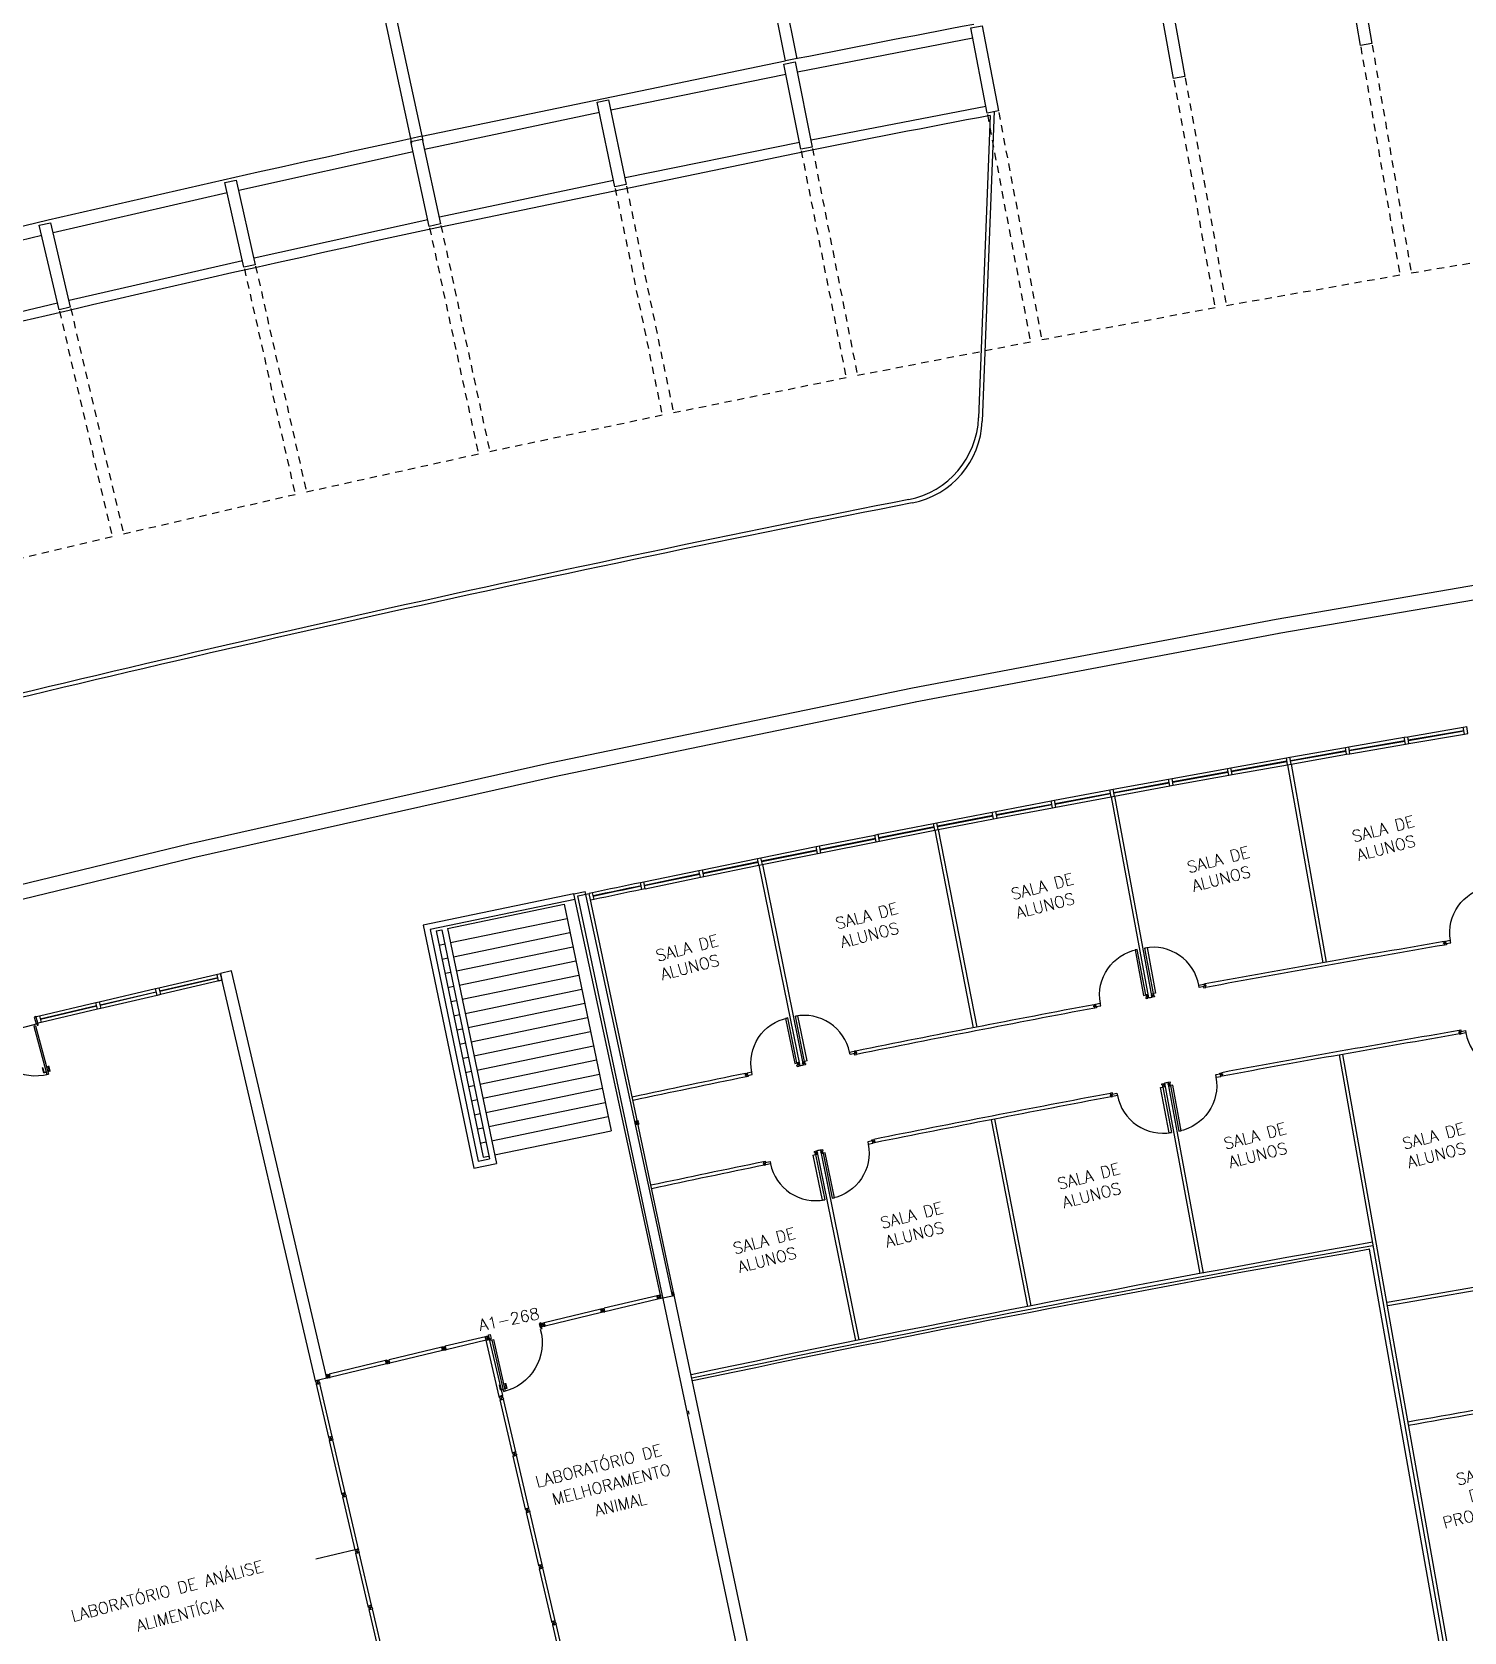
# Model space of a CAD drawing. Header units: millimetres. Extents: x 2757 to 3055, y 1102 to 1216.
# Drawn here: x 2822.64 to 2847.41, y 1129.35 to 1157.02 of the extents above; entities that cross this region are included whole.
import ezdxf

# ---------------------------------------------------------------- set-up
doc = ezdxf.new("R2010")
doc.units = ezdxf.units.MM
doc.linetypes.add('HIDDEN2', pattern=[0.1875, 0.125, -0.0625])
for name, color, linetype in [('ALV', 2, 'Continuous'), ('AR-ALV-C', 2, 'Continuous'), ('AR-DIVISORIA', 2, 'Continuous'), ('AR-ESQ', 2, 'Continuous'), ('AR-PIS-V', 1, 'Continuous'), ('AR-PORTAS', 1, 'Continuous'), ('BANC', 2, 'Continuous'), ('DIV', 2, 'Continuous'), ('ESC', 1, 'Continuous'), ('ESQ', 1, 'Continuous'), ('ESTR', 3, 'Continuous'), ('montante-c', 2, 'Continuous'), ('montante-v', 1, 'Continuous'), ('mov', 1, 'Continuous'), ('PISO', 1, 'Continuous'), ('PORTA-C', 2, 'Continuous'), ('PROJ', 1, 'HIDDEN2'), ('TEXTO', 2, 'Continuous'), ('TEXTO-ENDEREÇO', 2, 'Continuous'), ('USO1', 2, 'Continuous'), ('vidro', 2, 'Continuous')]:
    doc.layers.add(name, color=color, linetype=linetype)
doc.styles.add('1', font='romans.shx')
doc.styles.add('UNB-100', font='simplex.shx', dxfattribs={"height": 0.2})
doc.styles.add('UNB-100-1', font='simplex.shx', dxfattribs={"height": 0.2})
doc.dimstyles.new('1-600', dxfattribs={"dimtxt": 1.1, "dimasz": 2.5, "dimexe": 2, "dimexo": 4, "dimgap": 0.2, "dimtad": 1, "dimdec": 0, "dimzin": 4, "dimdsep": 46, "dimlunit": 6, "dimtxsty": '1', "dimblk1": 'NONE', "dimblk2": 'NONE', "dimsah": 1, "dimcen": 0, "dimclrd": 2, "dimclre": 2, "dimclrt": 2, "dimadec": 0, "dimazin": 0, "dimtfac": 1, "dimtdec": 0, "dimtmove": 2, "dimatfit": 3, "dimldrblk": 'NONE', "dimfxl": 1, "dimtolj": 1, "dimtzin": 0, "dimarcsym": 0})

# ---------------------------------------------------------------- blocks, each defined once
blk = doc.blocks.new('PILAR-SLC')
blk.add_lwpolyline([(0.197, -42.97), (0.197, -44.47), (-0.003, -44.47), (-0.003, -42.97)], close=True)
blk = doc.blocks.new('PDV1E-SLC')
at = {"layer": 'DIV'}
for p, q in [((-0.94, 0.075), (-0.91, 0.075)), ((-0.94, 0.06), (-0.94, 0.075)), ((-0.94, -0.06), (-0.94, 0.06)), ((-0.91, 0.075), (-0.91, -0.045)), ((0, 0.075), (-0.03, 0.075)), ((-0.03, 0.075), (-0.03, -0.045)), ((0, 0.06), (0, 0.075)), ((0, -0.06), (0, 0.06)), ((0, 0), (0.012, 0)), ((-0.94, -0.075), (-0.94, -0.06)), ((-0.92, -0.075), (-0.94, -0.075)), ((-0.92, -0.045), (-0.92, -0.075)), ((-0.92, -0.045), (0, -0.045)), ((-0.082, -0.075), (-0.082, -0.94)), ((-0.052, -0.075), (-0.082, -0.075)), ((-0.052, -0.075), (-0.052, -0.94)), ((-0.02, -0.045), (-0.03, -0.045)), ((-0.02, -0.045), (-0.02, -0.075)), ((-0.02, -0.075), (0, -0.075)), ((0, -0.075), (0, -0.06)), ((-0.114, -0.81), (-0.124, -0.81)), ((-0.124, -0.9), (-0.124, -0.81)), ((-0.114, -0.89), (-0.114, -0.81)), ((-0.019, -0.81), (-0.009, -0.81)), ((-0.019, -0.89), (-0.019, -0.81)), ((-0.009, -0.9), (-0.009, -0.81)), ((-0.124, -0.9), (-0.084, -0.9)), ((-0.114, -0.89), (-0.084, -0.89)), ((-0.082, -0.94), (-0.052, -0.94)), ((-0.019, -0.89), (-0.049, -0.89)), ((-0.009, -0.9), (-0.049, -0.9))]:
    blk.add_line(p, q, dxfattribs=at)
blk.add_arc((-0.048, -0.075), 0.865, 180, 270, dxfattribs=at)
blk = doc.blocks.new('DIVMT-SLC')
for p, q in [((-0.03, 0.03), (-0.03, 0.006)), ((-0.008, 0.03), (-0.03, 0.03)), ((-0.0185, 0.006), (-0.03, 0.006)), ((-0.0185, -0.006), (-0.0185, 0.006)), ((-0.008, 0.03), (-0.008, 0.02)), ((-0.008, 0.02), (0.008, 0.02)), ((-0.0051, 0), (0.0051, 0)), ((0.0051, 0), (-0.0051, 0)), ((-0.0051, 0), (0.0051, 0)), ((0, -0.0051), (0, 0.0051)), ((0, 0.0051), (0, -0.0051)), ((0.008, 0.03), (0.008, 0.02)), ((0.008, 0.03), (0.03, 0.03)), ((0.0205, 0.006), (0.03, 0.006)), ((0.0205, -0.006), (0.0205, 0.006)), ((0.0205, 0.006), (0.0205, -0.006)), ((0.0205, 0.006), (0.03, 0.006)), ((0.97, 0.03), (0.03, 0.03)), ((0.03, 0.006), (0.03, 0.03)), ((0.03, -0.03), (0.03, 0.03)), ((0.03, -0.005), (0.03, 0.005)), ((0.97, -0.03), (0.97, 0.03)), ((0.97, 0.03), (0.97, 0.009)), ((0.97, 0.009), (0.97, 0.027)), ((0.9795, 0.006), (0.97, 0.006)), ((0.97, -0.005), (0.97, 0.005)), ((0.9795, 0.006), (0.9795, -0.006)), ((1.0051, 0), (0.9949, 0)), ((1, 0.0051), (1, -0.0051)), ((-0.0185, -0.006), (-0.03, -0.006)), ((-0.03, -0.03), (-0.03, -0.006)), ((-0.008, -0.03), (-0.03, -0.03)), ((-0.008, -0.03), (-0.008, -0.02)), ((-0.008, -0.02), (0.008, -0.02)), ((0.008, -0.03), (0.008, -0.02)), ((0.008, -0.03), (0.03, -0.03)), ((0.0205, -0.006), (0.03, -0.006)), ((0.0205, -0.006), (0.03, -0.006)), ((0.03, -0.006), (0.03, -0.03)), ((0.97, -0.03), (0.03, -0.03)), ((0.9795, -0.006), (0.97, -0.006)), ((0.97, -0.009), (0.97, -0.027))]:
    blk.add_line(p, q)
blk = doc.blocks.new('PDV2E-SLC')
at = {"layer": 'DIV', "color": 1}
for p, q in [((0.023, 0.925), (0.063, 0.925)), ((0.023, 0.925), (0.023, 0.835)), ((0.033, 0.835), (0.023, 0.835)), ((0.033, 0.915), (0.063, 0.915)), ((0.033, 0.915), (0.033, 0.835)), ((0.138, 0.925), (0.097, 0.925)), ((0.128, 0.915), (0.097, 0.915)), ((0.128, 0.915), (0.128, 0.835)), ((0.128, 0.835), (0.137, 0.835)), ((0.138, 0.925), (0.138, 0.835))]:
    blk.add_line(p, q, dxfattribs=at)
at = {"layer": 'DIV'}
for p, q in [((0.065, 0.05), (0.065, 0.965)), ((0.095, 0.965), (0.065, 0.965)), ((0.095, 0.05), (0.095, 0.965)), ((0.049, 0.05), (0.029, 0.05)), ((0.029, 0.05), (0.029, 0.035)), ((0.029, 0.035), (0.029, -0.035)), ((0.049, 0.02), (0.049, 0.05)), ((0.049, 0.02), (0.059, 0.02)), ((0.059, -0.05), (0.059, 0.02)), ((0.065, 0.05), (0.095, 0.05)), ((0.928, -0.05), (0.928, 0.02)), ((0.938, 0.02), (0.928, 0.02)), ((0.938, 0.05), (0.958, 0.05)), ((0.938, 0.02), (0.938, 0.05)), ((0.958, 0.05), (0.958, 0.035)), ((0.958, 0.035), (0.958, -0.035)), ((0.029, -0.035), (0.029, -0.05)), ((0.029, -0.05), (0.059, -0.05)), ((0.958, -0.05), (0.928, -0.05)), ((0.958, -0.035), (0.958, -0.05))]:
    blk.add_line(p, q, dxfattribs=at)
at = {"layer": 'DIV', "color": 1}
blk.add_arc((0.062, 0.1), 0.865, 356.6786, 90, dxfattribs=at)
blk = doc.blocks.new('MTT-SLC')
for p, q in [((-0.008, 0.03), (-0.03, 0.03)), ((-0.03, 0.03), (-0.03, 0.006)), ((-0.0185, 0.006), (-0.03, 0.006)), ((-0.0185, -0.006), (-0.0185, 0.006)), ((-0.008, 0.03), (-0.008, 0.02)), ((-0.008, 0.02), (0.008, 0.02)), ((-0.0051, 0), (0.0051, 0)), ((0, -0.0051), (0, 0.0051)), ((0.008, 0.03), (0.03, 0.03)), ((0.008, 0.03), (0.008, 0.02)), ((0.0205, -0.006), (0.0205, 0.006)), ((0.0205, 0.006), (0.03, 0.006)), ((0.03, 0.006), (0.03, 0.03)), ((-0.03, -0.03), (-0.03, -0.006)), ((-0.0185, -0.006), (-0.03, -0.006)), ((-0.008, -0.03), (-0.03, -0.03)), ((-0.008, -0.02), (0.008, -0.02)), ((-0.008, -0.03), (-0.008, -0.02)), ((0.008, -0.03), (0.008, -0.02)), ((0.008, -0.03), (0.03, -0.03)), ((0.0205, -0.006), (0.03, -0.006)), ((0.03, -0.006), (0.03, -0.03))]:
    blk.add_line(p, q)
blk = doc.blocks.new('ESCSLA-SLC')
for p, q in [((0, 0), (2.66, 0)), ((2.66, 0), (2.66, -4.293)), ((0, -0.1), (2.56, -0.1)), ((2.26, -0.143), (0.2, -0.143)), ((0.2, -0.143), (0.2, -4.143)), ((2.26, -0.143), (2.26, -4.293)), ((2.36, -0.143), (2.36, -4.193)), ((2.46, -0.143), (2.36, -0.143)), ((2.46, -0.143), (2.46, -4.143)), ((2.46, -0.143), (2.46, -4.143)), ((2.56, -0.1), (2.56, -4.193)), ((2.26, -0.393), (0.2, -0.393)), ((2.46, -0.393), (2.36, -0.393)), ((2.26, -0.643), (0.2, -0.643)), ((2.46, -0.643), (2.36, -0.643)), ((2.26, -0.893), (0.2, -0.893)), ((2.46, -0.893), (2.36, -0.893)), ((2.26, -1.143), (0.2, -1.143)), ((2.46, -1.143), (2.36, -1.143)), ((2.26, -1.393), (0.2, -1.393)), ((2.26, -1.643), (0.2, -1.643)), ((2.46, -1.393), (2.36, -1.393)), ((2.46, -1.643), (2.36, -1.643)), ((2.26, -1.893), (0.2, -1.893)), ((2.46, -1.893), (2.36, -1.893)), ((2.26, -2.143), (0.2, -2.143)), ((2.46, -2.143), (2.36, -2.143)), ((2.26, -2.393), (0.2, -2.393)), ((2.46, -2.393), (2.36, -2.393)), ((2.26, -2.643), (0.2, -2.643)), ((2.46, -2.643), (2.36, -2.643)), ((2.26, -2.893), (0.2, -2.893)), ((2.46, -2.893), (2.36, -2.893)), ((2.26, -3.143), (0.2, -3.143)), ((2.46, -3.143), (2.36, -3.143)), ((2.26, -3.393), (0.2, -3.393)), ((2.46, -3.393), (2.36, -3.393)), ((2.26, -3.643), (0.2, -3.643)), ((2.46, -3.643), (2.36, -3.643)), ((2.26, -3.893), (0.2, -3.893)), ((2.26, -4.143), (0.2, -4.143)), ((2.46, -3.893), (2.36, -3.893)), ((2.46, -4.143), (2.36, -4.143)), ((2.66, -4.293), (2.26, -4.293)), ((2.56, -4.193), (2.36, -4.193))]:
    blk.add_line(p, q)
blk = doc.blocks.new('MTINI-SLC')
for p, q in [((-0.03, 0.008), (-0.03, 0.03)), ((0.03, 0.03), (-0.03, 0.03)), ((-0.03, 0.008), (-0.02, 0.008)), ((-0.009, 0.03), (-0.027, 0.03)), ((-0.02, 0.008), (-0.02, 0)), ((-0.001, 0), (-0.02, 0)), ((-0.006, 0.02), (-0.006, 0.03)), ((-0.006, 0.023), (-0.006, 0.027)), ((-0.006, 0.02), (0.006, 0.02)), ((0.005, 0.03), (-0.005, 0.03)), ((0.005, 0), (-0.005, 0)), ((0.004, 0.02), (-0.004, 0.02)), ((0.02, 0), (-0.001, 0)), ((0, -0.005), (0, 0.005)), ((0.006, 0.02), (0.006, 0.03)), ((0.006, 0.023), (0.006, 0.027)), ((0.009, 0.03), (0.027, 0.03)), ((0.03, 0.008), (0.02, 0.008)), ((0.02, 0), (0.02, 0.008)), ((0.03, 0.008), (0.03, 0.03))]:
    blk.add_line(p, q)
blk = doc.blocks.new('*D102')
at = {"layer": 'DEFPOINTS', "color": 0, "transparency": 16777216}
for p in [(2938.517, 1133.295), (2938.402, 1131.799), (2835.434, 1126.262), (2904.142, 1126.277), (2835.751, 1124.796)]:
    blk.add_point(p, dxfattribs=at)
at = {"layer": 'USO1', "color": 2, "lineweight": -2, "transparency": 16777216}
for p, q in [((2938.096, 1127.811), (2937.751, 1123.324)), ((2836.596, 1120.886), (2837.547, 1116.489))]:
    blk.add_line(p, q, dxfattribs=at)
blk.add_arc((2911.098, 776.161), 350.185, 85.60976, 102.19512, dxfattribs=at)
at = {"layer": 'USO1', "color": 2, "transparency": 16777216, "insert": (2887.214, 1126.282), "char_height": 1.1, "attachment_point": 5, "rotation": 3.9024, "style": '1'}
blk.add_mtext('\\A1;Geociências', dxfattribs=at)
blk = doc.blocks.new('_NONE')
at = {"color": 0, "linetype": 'ByBlock'}
blk.add_circle((0, 0), 0.25, dxfattribs=at)
blk = doc.blocks.new('esq-mod1')
at = {"layer": 'montante-c'}
for p, q in [((0.956, 0.191), (1.015, 0.203)), ((0.979, 0.073), (0.956, 0.191)), ((0.979, 0.073), (1.038, 0.085)), ((1.038, 0.085), (1.015, 0.203))]:
    blk.add_line(p, q, dxfattribs=at)
at = {"layer": 'montante-v'}
for p, q in [((0, 0), (0.956, 0.191)), ((0.023, -0.118), (0.979, 0.073))]:
    blk.add_line(p, q, dxfattribs=at)
at = {"layer": 'vidro'}
for p, q in [((0.011, -0.054), (0.967, 0.137)), ((0.013, -0.064), (0.969, 0.127))]:
    blk.add_line(p, q, dxfattribs=at)
blk = doc.blocks.new('esq-mod2')
at = {"layer": 'montante-c'}
for p, q in [((0.844, 0.078), (0.904, 0.084)), ((0.855, -0.041), (0.844, 0.078)), ((0.915, -0.036), (0.904, 0.084)), ((0.915, -0.036), (0.855, -0.041))]:
    blk.add_line(p, q, dxfattribs=at)
at = {"layer": 'montante-v'}
for centre, radius, end in [((26.627, -282.376), 283.628, 95.38686), ((26.627, -282.378), 283.51, 95.38687)]:
    blk.add_arc(centre, radius, 95.21565, end, dxfattribs=at)
at = {"layer": 'vidro'}
for radius in [283.574, 283.565]:
    blk.add_arc((26.627, -282.377), radius, 95.21565, 95.38686, dxfattribs=at)
blk = doc.blocks.new('pm80-div-01p')
at = {"layer": 'mov'}
blk.add_arc((0.0575, 0.03), 0.8, 360, 90, dxfattribs=at)
at = {"layer": 'PORTA-C'}
for p, q in [((0.031, 0.0085), (0.031, 0.03)), ((0.031, 0.03), (0.055, 0.03)), ((0.037, 0.0085), (0.031, 0.0085)), ((0.037, -0.0085), (0.037, 0.0085)), ((0.056, 0.029), (0.056, -0.011)), ((0.944, 0.029), (0.944, -0.011)), ((0.969, 0.03), (0.945, 0.03)), ((0.963, 0.0085), (0.969, 0.0085)), ((0.963, -0.0085), (0.963, 0.0085)), ((0.969, 0.0085), (0.969, 0.03)), ((0.031, -0.03), (0.031, -0.0085)), ((0.031, -0.0085), (0.037, -0.0085)), ((0.065, -0.03), (0.031, -0.03)), ((0.056, -0.011), (0.065, -0.011)), ((0.066, -0.012), (0.066, -0.029)), ((0.934, -0.012), (0.934, -0.029)), ((0.944, -0.011), (0.935, -0.011)), ((0.935, -0.03), (0.969, -0.03)), ((0.969, -0.0085), (0.963, -0.0085)), ((0.969, -0.03), (0.969, -0.0085))]:
    blk.add_line(p, q, dxfattribs=at)
for points in [[(0.0975, 0.03), (0.0575, 0.03), (0.0575, 0.83), (0.0975, 0.83)], [(0.021, -0.008), (0.021, 0.008), (0.0365, 0.008), (0.0365, -0.008)], [(0.8585, -0.01), (0.8585, 0.03), (0.9425, 0.03), (0.9425, -0.01)], [(0.979, -0.008), (0.979, 0.008), (0.9635, 0.008), (0.9635, -0.008)]]:
    blk.add_lwpolyline(points, close=True, dxfattribs=at)
for centre, start, end in [((0.055, 0.029), 360, 90), ((0.945, 0.029), 90, 180), ((0.065, -0.012), 0, 90), ((0.065, -0.029), 270, 0), ((0.935, -0.012), 90, 180), ((0.935, -0.029), 180, 270)]:
    blk.add_arc(centre, 0.001, start, end, dxfattribs=at)

msp = doc.modelspace()

# ---------------------------------------------------------------- linework, layer by layer
at = {"layer": 'ALV'}
for p, q in [((2832.014, 1142.116), (2832.209, 1142.156)), ((2833.721, 1135.162), (2832.209, 1142.156)), ((2833.526, 1135.12), (2832.014, 1142.116)), ((2826.095, 1140.782), (2825.901, 1140.737)), ((2827.742, 1133.737), (2826.095, 1140.782)), ((2827.548, 1133.691), (2825.901, 1140.737)), ((2833.526, 1135.12), (2833.721, 1135.162)), ((2827.742, 1133.737), (2827.548, 1133.691)), ((2828.231, 1130.77), (2827.549, 1130.61))]:
    msp.add_line(p, q, dxfattribs=at)
at = {"layer": 'AR-ALV-C'}
for p, q in [((2832.085, 1142.081), (2832.28, 1142.123)), ((2835.434, 1126.262), (2832.085, 1142.081)), ((2835.63, 1126.304), (2832.28, 1142.123))]:
    msp.add_line(p, q, dxfattribs=at)
at = {"layer": 'AR-DIVISORIA'}
for p, q in [((2844.363, 1144.349), (2844.97, 1140.923)), ((2844.422, 1144.36), (2845.029, 1140.934)), ((2841.309, 1143.795), (2841.956, 1140.314)), ((2841.368, 1143.805), (2842.015, 1140.325)), ((2838.261, 1143.214), (2838.925, 1139.799)), ((2838.32, 1143.226), (2838.984, 1139.81)), ((2835.217, 1142.609), (2835.922, 1139.14)), ((2835.276, 1142.621), (2835.98, 1139.152)), ((2845.253, 1139.328), (2847.166, 1128.546)), ((2845.312, 1139.338), (2847.225, 1128.557)), ((2842.231, 1138.84), (2842.843, 1135.546)), ((2842.29, 1138.851), (2842.902, 1135.557)), ((2839.234, 1138.208), (2839.863, 1134.979)), ((2839.293, 1138.22), (2839.921, 1134.99)), ((2836.22, 1137.67), (2836.887, 1134.387)), ((2836.279, 1137.682), (2836.946, 1134.399))]:
    msp.add_line(p, q, dxfattribs=at)
for centre, radius, start, end in [((2909.925, 774.928), 371.714, 99.73549, 100.38221), ((2909.925, 774.928), 371.654, 99.7355, 100.3822), ((2909.925, 774.928), 371.714, 100.68372, 101.33093), ((2909.925, 774.928), 371.654, 100.52834, 100.53759), ((2909.925, 774.928), 371.654, 100.68373, 101.33091), ((2909.925, 774.928), 370.154, 99.73615, 100.38158), ((2909.925, 774.928), 370.094, 99.73615, 100.38157), ((2909.925, 774.928), 371.654, 101.47614, 101.48539), ((2909.925, 774.928), 371.714, 101.63061, 101.93932), ((2909.925, 774.928), 371.654, 101.63063, 101.93932), ((2909.925, 774.928), 370.154, 100.52832, 100.53761), ((2909.925, 774.928), 365.734, 95.32526, 100.05253), ((2909.925, 774.928), 365.674, 95.31273, 100.05253), ((2909.925, 774.928), 370.154, 100.68436, 101.33025), ((2909.925, 774.928), 370.094, 100.68437, 101.33024), ((2909.925, 774.928), 370.154, 101.63132, 101.93926), ((2909.925, 774.928), 370.154, 101.47469, 101.48541), ((2909.925, 774.928), 370.094, 101.63133, 101.93926), ((2909.925, 774.928), 366.804, 100.06375, 101.9391), ((2909.925, 774.928), 366.744, 100.06375, 101.9391), ((2910.895, 769.406), 369.241, 99.68703, 100.05297), ((2909.925, 774.928), 363.574, 99.68275, 100.05434)]:
    msp.add_arc(centre, radius, start, end, dxfattribs=at)
at = {"layer": 'AR-ESQ'}
msp.add_line((2835.223, 1142.733), (2835.223, 1142.733), dxfattribs=at)
at = {"layer": 'AR-PIS-V'}
msp.add_line((2847.099, 1128.534), (2845.782, 1135.969), dxfattribs=at)
msp.add_arc((2909.925, 774.928), 366.694, 100.07408, 101.9391, dxfattribs=at)
at = {"layer": 'BANC'}
for p, q in [((2844.167, 1146.868), (2850.48, 1147.95)), ((2844.21, 1146.622), (2850.523, 1147.704)), ((2837.874, 1145.679), (2844.167, 1146.868)), ((2837.92, 1145.434), (2844.214, 1146.623)), ((2831.602, 1144.383), (2837.874, 1145.679)), ((2831.652, 1144.138), (2837.925, 1145.434)), ((2825.352, 1142.98), (2831.602, 1144.383)), ((2825.407, 1142.736), (2831.656, 1144.139)), ((2819.128, 1141.471), (2825.352, 1142.98)), ((2819.187, 1141.228), (2825.411, 1142.737))]:
    msp.add_line(p, q, dxfattribs=at)
at = {"layer": 'DIV'}
for p, q in [((2833.751, 1135.172), (2833.739, 1135.231)), ((2833.744, 1135.207), (2833.739, 1135.231)), ((2833.711, 1135.194), (2833.721, 1135.196)), ((2833.721, 1135.196), (2833.711, 1135.194)), ((2833.711, 1135.194), (2833.721, 1135.196)), ((2833.715, 1135.2), (2833.717, 1135.19)), ((2833.717, 1135.19), (2833.715, 1135.2)), ((2833.735, 1135.205), (2833.744, 1135.207)), ((2833.735, 1135.205), (2833.744, 1135.207)), ((2833.735, 1135.205), (2833.737, 1135.193)), ((2833.737, 1135.193), (2833.735, 1135.205)), ((2833.737, 1135.193), (2833.746, 1135.195)), ((2833.737, 1135.193), (2833.746, 1135.195)), ((2833.746, 1135.196), (2833.744, 1135.206)), ((2833.746, 1135.195), (2833.751, 1135.172)), ((2831.466, 1134.689), (2831.445, 1134.684)), ((2831.445, 1134.684), (2831.451, 1134.661)), ((2831.462, 1134.663), (2831.451, 1134.661)), ((2831.465, 1134.652), (2831.462, 1134.663)), ((2831.466, 1134.689), (2831.469, 1134.679)), ((2831.469, 1134.679), (2831.484, 1134.683)), ((2831.476, 1134.661), (2831.486, 1134.663)), ((2831.486, 1134.663), (2831.476, 1134.661)), ((2831.476, 1134.661), (2831.486, 1134.663)), ((2831.48, 1134.667), (2831.482, 1134.657)), ((2831.482, 1134.657), (2831.48, 1134.667)), ((2831.482, 1134.693), (2831.503, 1134.698)), ((2831.482, 1134.693), (2831.484, 1134.683)), ((2831.5, 1134.672), (2831.509, 1134.675)), ((2831.5, 1134.672), (2831.509, 1134.675)), ((2831.5, 1134.672), (2831.502, 1134.661)), ((2831.502, 1134.661), (2831.5, 1134.672)), ((2831.502, 1134.661), (2831.512, 1134.663)), ((2831.502, 1134.661), (2831.512, 1134.663)), ((2832.481, 1134.932), (2831.503, 1134.698)), ((2831.517, 1134.64), (2831.503, 1134.698)), ((2831.509, 1134.675), (2831.503, 1134.698)), ((2831.511, 1134.664), (2831.509, 1134.674)), ((2831.512, 1134.663), (2831.517, 1134.64)), ((2832.495, 1134.873), (2831.517, 1134.64)), ((2832.481, 1134.932), (2832.485, 1134.911)), ((2832.495, 1134.873), (2832.481, 1134.932)), ((2832.485, 1134.911), (2832.481, 1134.929)), ((2832.495, 1134.911), (2832.486, 1134.908)), ((2832.489, 1134.898), (2832.486, 1134.907)), ((2832.498, 1134.899), (2832.489, 1134.897)), ((2832.49, 1134.894), (2832.494, 1134.876)), ((2832.495, 1134.911), (2832.498, 1134.899)), ((2832.522, 1134.911), (2832.512, 1134.908)), ((2832.516, 1134.914), (2832.518, 1134.905)), ((2830.484, 1134.454), (2829.79, 1134.289)), ((2830.497, 1134.396), (2829.804, 1134.23)), ((2830.505, 1134.459), (2830.484, 1134.454)), ((2830.484, 1134.454), (2830.489, 1134.43)), ((2830.484, 1134.454), (2830.489, 1134.433)), ((2830.498, 1134.395), (2830.484, 1134.454)), ((2830.489, 1134.433), (2830.484, 1134.451)), ((2830.498, 1134.395), (2830.492, 1134.419)), ((2830.493, 1134.416), (2830.497, 1134.398)), ((2830.497, 1134.396), (2830.556, 1134.41)), ((2830.521, 1134.401), (2830.497, 1134.396)), ((2830.725, 1133.422), (2830.497, 1134.396)), ((2830.515, 1134.43), (2830.525, 1134.433)), ((2830.525, 1134.433), (2830.515, 1134.43)), ((2830.515, 1134.43), (2830.525, 1134.433)), ((2830.525, 1134.433), (2830.515, 1134.43)), ((2830.519, 1134.437), (2830.521, 1134.427)), ((2830.521, 1134.427), (2830.519, 1134.437)), ((2830.519, 1134.437), (2830.521, 1134.427)), ((2830.53, 1134.413), (2830.519, 1134.411)), ((2830.519, 1134.411), (2830.53, 1134.413)), ((2830.519, 1134.411), (2830.521, 1134.401)), ((2830.519, 1134.411), (2830.521, 1134.401)), ((2830.521, 1134.463), (2830.542, 1134.468)), ((2830.522, 1134.402), (2830.532, 1134.404)), ((2830.53, 1134.413), (2830.533, 1134.404)), ((2830.53, 1134.413), (2830.533, 1134.404)), ((2830.533, 1134.404), (2830.556, 1134.41)), ((2830.556, 1134.409), (2830.542, 1134.468)), ((2830.548, 1134.444), (2830.542, 1134.468)), ((2830.55, 1134.433), (2830.556, 1134.409)), ((2830.784, 1133.436), (2830.556, 1134.41)), ((2831.465, 1134.652), (2831.453, 1134.649)), ((2831.459, 1134.626), (2831.453, 1134.649)), ((2831.48, 1134.631), (2831.459, 1134.626)), ((2831.478, 1134.641), (2831.494, 1134.644)), ((2831.48, 1134.631), (2831.478, 1134.641)), ((2831.496, 1134.635), (2831.494, 1134.644)), ((2831.496, 1134.635), (2831.517, 1134.64)), ((2829.753, 1134.28), (2829.732, 1134.275)), ((2829.732, 1134.275), (2829.737, 1134.251)), ((2829.749, 1134.254), (2829.737, 1134.251)), ((2829.751, 1134.242), (2829.74, 1134.24)), ((2829.746, 1134.216), (2829.74, 1134.24)), ((2829.767, 1134.221), (2829.746, 1134.216)), ((2829.751, 1134.242), (2829.749, 1134.254)), ((2829.753, 1134.28), (2829.756, 1134.27)), ((2829.756, 1134.27), (2829.771, 1134.274)), ((2829.763, 1134.251), (2829.773, 1134.254)), ((2829.773, 1134.254), (2829.763, 1134.251)), ((2829.763, 1134.251), (2829.773, 1134.254)), ((2829.765, 1134.231), (2829.78, 1134.235)), ((2829.767, 1134.221), (2829.765, 1134.231)), ((2829.767, 1134.257), (2829.769, 1134.247)), ((2829.769, 1134.247), (2829.767, 1134.257)), ((2829.769, 1134.283), (2829.79, 1134.289)), ((2829.769, 1134.283), (2829.771, 1134.274)), ((2829.783, 1134.225), (2829.78, 1134.235)), ((2829.783, 1134.225), (2829.804, 1134.23)), ((2829.787, 1134.263), (2829.796, 1134.265)), ((2829.787, 1134.263), (2829.796, 1134.265)), ((2829.787, 1134.263), (2829.789, 1134.251)), ((2829.789, 1134.251), (2829.787, 1134.263)), ((2829.789, 1134.251), (2829.799, 1134.254)), ((2829.789, 1134.251), (2829.799, 1134.254)), ((2829.804, 1134.23), (2829.79, 1134.289)), ((2829.796, 1134.265), (2829.79, 1134.289)), ((2829.798, 1134.255), (2829.796, 1134.264)), ((2829.799, 1134.254), (2829.804, 1134.23)), ((2828.759, 1134.042), (2827.782, 1133.808)), ((2828.773, 1133.984), (2827.796, 1133.75)), ((2828.759, 1134.042), (2828.764, 1134.022)), ((2828.773, 1133.984), (2828.759, 1134.042)), ((2828.764, 1134.022), (2828.76, 1134.039)), ((2828.774, 1134.021), (2828.765, 1134.019)), ((2828.767, 1134.008), (2828.765, 1134.018)), ((2828.777, 1134.009), (2828.768, 1134.007)), ((2828.768, 1134.004), (2828.773, 1133.987)), ((2828.774, 1134.021), (2828.777, 1134.009)), ((2828.8, 1134.021), (2828.79, 1134.019)), ((2828.794, 1134.025), (2828.797, 1134.015)), ((2827.745, 1133.8), (2827.724, 1133.794)), ((2827.724, 1133.794), (2827.729, 1133.771)), ((2827.74, 1133.774), (2827.729, 1133.771)), ((2827.743, 1133.762), (2827.732, 1133.759)), ((2827.738, 1133.736), (2827.732, 1133.759)), ((2827.759, 1133.741), (2827.738, 1133.736)), ((2827.743, 1133.762), (2827.74, 1133.774)), ((2827.745, 1133.8), (2827.747, 1133.79)), ((2827.747, 1133.79), (2827.763, 1133.794)), ((2827.755, 1133.771), (2827.765, 1133.773)), ((2827.765, 1133.773), (2827.755, 1133.771)), ((2827.755, 1133.771), (2827.765, 1133.773)), ((2827.757, 1133.751), (2827.772, 1133.755)), ((2827.759, 1133.741), (2827.757, 1133.751)), ((2827.759, 1133.777), (2827.761, 1133.767)), ((2827.761, 1133.767), (2827.759, 1133.777)), ((2827.761, 1133.803), (2827.782, 1133.808)), ((2827.761, 1133.803), (2827.763, 1133.794)), ((2827.775, 1133.745), (2827.772, 1133.755)), ((2827.775, 1133.745), (2827.796, 1133.75)), ((2827.778, 1133.783), (2827.788, 1133.785)), ((2827.778, 1133.783), (2827.788, 1133.785)), ((2827.778, 1133.783), (2827.781, 1133.771)), ((2827.781, 1133.771), (2827.778, 1133.783)), ((2827.781, 1133.771), (2827.79, 1133.773)), ((2827.781, 1133.771), (2827.79, 1133.773)), ((2827.796, 1133.75), (2827.782, 1133.808)), ((2827.788, 1133.785), (2827.782, 1133.808)), ((2827.79, 1133.774), (2827.788, 1133.784)), ((2827.79, 1133.773), (2827.796, 1133.75)), ((2830.725, 1133.422), (2830.784, 1133.436)), ((2830.746, 1133.427), (2830.728, 1133.423)), ((2830.749, 1133.428), (2830.759, 1133.43)), ((2830.751, 1133.418), (2830.749, 1133.427)), ((2830.762, 1133.421), (2830.751, 1133.418)), ((2830.766, 1133.401), (2830.756, 1133.398)), ((2830.762, 1133.421), (2830.76, 1133.43)), ((2830.762, 1133.395), (2830.76, 1133.405)), ((2830.784, 1133.436), (2830.763, 1133.431)), ((2830.763, 1133.431), (2830.781, 1133.435))]:
    msp.add_line(p, q, dxfattribs=at)
at = {"layer": 'ESQ'}
for p, q in [((2823.806, 1140.249), (2824.777, 1140.476)), ((2824.777, 1140.476), (2824.835, 1140.489)), ((2824.804, 1140.359), (2824.777, 1140.476)), ((2824.835, 1140.489), (2825.901, 1140.737)), ((2824.835, 1140.489), (2824.862, 1140.374)), ((2824.848, 1140.437), (2825.855, 1140.671)), ((2825.857, 1140.659), (2824.85, 1140.425)), ((2825.928, 1140.62), (2824.863, 1140.373)), ((2825.87, 1140.606), (2825.842, 1140.723)), ((2825.928, 1140.62), (2825.87, 1140.606)), ((2825.901, 1140.737), (2825.928, 1140.62)), ((2822.771, 1140.007), (2823.748, 1140.235)), ((2823.748, 1140.235), (2823.806, 1140.249)), ((2823.775, 1140.118), (2823.748, 1140.235)), ((2823.806, 1140.249), (2823.833, 1140.133)), ((2823.818, 1140.196), (2824.789, 1140.423)), ((2824.792, 1140.412), (2823.821, 1140.185)), ((2824.804, 1140.359), (2823.833, 1140.132)), ((2824.863, 1140.373), (2824.804, 1140.359)), ((2822.713, 1139.993), (2822.771, 1140.007)), ((2822.74, 1139.877), (2822.713, 1139.993)), ((2822.771, 1140.007), (2822.798, 1139.891)), ((2822.783, 1139.954), (2823.76, 1140.183)), ((2823.763, 1140.171), (2822.786, 1139.943)), ((2823.775, 1140.118), (2822.798, 1139.89)), ((2823.833, 1140.132), (2823.775, 1140.118)), ((2822.798, 1139.89), (2822.74, 1139.877)), ((2833.992, 1133.172), (2834.006, 1133.114))]:
    msp.add_line(p, q, dxfattribs=at)
at = {"layer": 'montante-c'}
for p, q in [((2832.339, 1142.135), (2832.28, 1142.123)), ((2832.364, 1142.018), (2832.339, 1142.135)), ((2832.364, 1142.018), (2832.305, 1142.005))]:
    msp.add_line(p, q, dxfattribs=at)
at = {"layer": 'PISO'}
for p, q in [((2832.71, 1171.311), (2835.673, 1156.521)), ((2832.906, 1171.35), (2835.87, 1156.56)), ((2826.232, 1169.815), (2829.402, 1155.144)), ((2826.036, 1169.773), (2829.207, 1155.102)), ((2835.885, 1156.333), (2838.918, 1156.921)), ((2829.386, 1155.218), (2835.673, 1156.521)), ((2832.657, 1155.679), (2835.685, 1156.293)), ((2836.119, 1155.156), (2839.14, 1155.741)), ((2829.434, 1154.998), (2832.457, 1155.637)), ((2839.216, 1155.578), (2839.017, 1150.351)), ((2839.284, 1155.652), (2839.08, 1150.292)), ((2826.218, 1154.289), (2829.235, 1154.955)), ((2829.711, 1153.652), (2835.998, 1154.954)), ((2832.901, 1154.504), (2835.917, 1155.115)), ((2829.689, 1153.825), (2832.699, 1154.462)), ((2823.008, 1153.553), (2826.019, 1154.244)), ((2826.483, 1153.119), (2829.487, 1153.781)), ((2819.804, 1152.79), (2822.809, 1153.507)), ((2823.282, 1152.385), (2826.281, 1153.073)), ((2820.088, 1151.624), (2823.081, 1152.338))]:
    msp.add_line(p, q, dxfattribs=at)
for centre, radius, start, end in [((2911.028, 776.925), 387.003, 100.73623, 101.22793), ((2911.028, 776.925), 385.403, 100.73863, 101.23235), ((2911.028, 776.925), 387.003, 102.17853, 104.14052), ((2911.028, 776.925), 385.403, 102.17844, 104.1405), ((2837.518, 1150.408), 1.5, 281.1364, 357.8238), ((2837.581, 1150.349), 1.5, 281.1289, 357.8134), ((2911.053, 776.853), 379.154, 101.12889, 103.92624), ((2911.053, 776.853), 379.224, 101.13635, 103.91575)]:
    msp.add_arc(centre, radius, start, end, dxfattribs=at)
at = {"layer": 'PROJ'}
for p, q in [((2845.628, 1156.763), (2846.305, 1152.821)), ((2845.825, 1156.797), (2846.502, 1152.855)), ((2842.395, 1156.192), (2843.107, 1152.256)), ((2842.592, 1156.228), (2843.304, 1152.292)), ((2839.168, 1155.594), (2839.913, 1151.664)), ((2839.365, 1155.631), (2840.11, 1151.701)), ((2835.947, 1154.968), (2836.725, 1151.045)), ((2836.143, 1155.007), (2836.921, 1151.084)), ((2832.73, 1154.315), (2833.542, 1150.399)), ((2832.926, 1154.356), (2833.738, 1150.439)), ((2829.519, 1153.635), (2830.364, 1149.725)), ((2829.715, 1153.677), (2830.56, 1149.767)), ((2846.502, 1152.855), (2849.509, 1153.359)), ((2826.315, 1152.927), (2827.193, 1149.025)), ((2826.51, 1152.971), (2827.388, 1149.069)), ((2843.304, 1152.292), (2846.305, 1152.821)), ((2823.116, 1152.192), (2824.027, 1148.297)), ((2823.311, 1152.238), (2824.222, 1148.343)), ((2840.11, 1151.701), (2843.107, 1152.256)), ((2836.921, 1151.084), (2839.913, 1151.664)), ((2833.738, 1150.439), (2836.725, 1151.045)), ((2830.56, 1149.767), (2833.542, 1150.399)), ((2827.388, 1149.069), (2830.364, 1149.725)), ((2824.222, 1148.343), (2827.193, 1149.025)), ((2821.062, 1147.59), (2824.027, 1148.297))]:
    msp.add_line(p, q, dxfattribs=at)

# ---------------------------------------------------------------- block references
at = {"layer": 'AR-ESQ'}
for name, p, rotation in [('esq-mod1', (2846.44, 1144.834), 358.3656991954447), ('esq-mod1', (2844.401, 1144.478), 358.6880824210814), ('esq-mod1', (2845.42, 1144.657), 358.5236657343615), ('esq-mod1', (2843.382, 1144.296), 358.8405852841474), ('esq-mod1', (2841.346, 1143.924), 359.1629685097419), ('esq-mod1', (2842.364, 1144.111), 358.9985518232814), ('esq-mod1', (2840.329, 1143.733), 359.3165860783354), ('esq-mod1', (2838.297, 1143.344), 359.6368387572342), ('esq-mod1', (2839.313, 1143.54), 359.4702384945376), ('esq-mod1', (2837.281, 1143.145), 359.7904902814919), ('esq-mod1', (2836.266, 1142.943), 359.9484568206107), ('esq-mod1', (2834.238, 1142.531), 0.2686889654681439), ('esq-mod1', (2835.252, 1142.739), 0.1128735070404489), ('esq-mod1', (2833.225, 1142.321), 0.4116046708549365), ('esq-mod2', (2832.337, 1142.135), 6.558612034513276)]:
    msp.add_blockref(name, p, dxfattribs=dict(at, rotation=rotation))
at = {"layer": 'AR-PORTAS'}
for p, xscale, yscale, zscale, rotation in [((2848.026, 1141.422), -0.9975261522671075, 0.9975261522631627, 0.997526152263557, 9.650452586987077), ((2835.936, 1139.173), -0.9937779856796677, 0.9937779856700218, 0.9937779856764759, 11.53159841393593), ((2835.954, 1139.177), 0.993777985675478, 0.9937779856700218, 0.993777985675478, 11.42993915650815), ((2848.286, 1139.884), 0.9977651966047986, 0.9977651966037234, 0.9977651966074929, 189.7407770078611), ((2842.256, 1138.814), 0.9998116398564927, 0.9998116398492135, 0.999811639854202, 190.6118821441935), ((2842.274, 1138.817), -1.000162394448475, 1.00016239444085, 1.000162394447115, 190.4547843970774), ((2836.264, 1137.648), -0.9948307575586995, 0.994830757554155, 0.9948307575544484, 191.384910559297), ((2836.246, 1137.645), 0.993694049451387, 0.993694049451387, 0.9936940494544532, 191.5591815844066)]:
    msp.add_blockref('pm80-div-01p', p, dxfattribs=dict(at, xscale=xscale, yscale=yscale, zscale=zscale, rotation=rotation))
at = {"layer": 'AR-PORTAS', "rotation": 10.45922252238393}
msp.add_blockref('pm80-div-01p', (2841.989, 1140.351), dxfattribs=at)
at = {"layer": 'AR-PORTAS', "xscale": -1, "rotation": 10.60671148545761}
msp.add_blockref('pm80-div-01p', (2841.972, 1140.348), dxfattribs=at)
at = {"layer": 'DIV'}
for name, p, rotation in [('PDV1E-SLC', (2822.73, 1139.919), 15.09734784752838), ('MTT-SLC', (2833.105, 1138.157), 11.36567460739263), ('MTINI-SLC', (2833.715, 1135.193), 282.8489763833502), ('DIVMT-SLC', (2832.517, 1134.91), 13.44475904473759), ('MTT-SLC', (2833.489, 1135.142), 193.4447590447375), ('MTT-SLC', (2830.52, 1134.432), 103.157274682998), ('DIVMT-SLC', (2828.795, 1134.02), 13.44475904473758), ('MTT-SLC', (2829.768, 1134.252), 193.4447590447375), ('DIVMT-SLC', (2827.584, 1133.668), 283.1572746829974), ('MTT-SLC', (2827.764, 1133.773), 193.4447590447375), ('DIVMT-SLC', (2830.761, 1133.4), 283.1572746829974), ('DIVMT-SLC', (2827.811, 1132.695), 283.1572746829974), ('DIVMT-SLC', (2830.989, 1132.426), 283.1572746829974), ('DIVMT-SLC', (2828.039, 1131.721), 283.1572746829974), ('DIVMT-SLC', (2831.216, 1131.452), 283.1572746829974), ('DIVMT-SLC', (2828.267, 1130.747), 283.1572746829974), ('DIVMT-SLC', (2831.444, 1130.478), 283.1572746829974), ('DIVMT-SLC', (2828.494, 1129.773), 283.1572746829974), ('DIVMT-SLC', (2831.672, 1129.505), 283.1572746829974)]:
    msp.add_blockref(name, p, dxfattribs=dict(at, rotation=rotation))
at = {"layer": 'DIV', "xscale": -1, "rotation": 192.77758854367}
msp.add_blockref('PDV2E-SLC', (2830.52, 1134.432), dxfattribs=at)
at = {"layer": 'ESC', "xscale": -1, "rotation": 11.74789374264691}
msp.add_blockref('ESCSLA-SLC', (2832.013, 1142.116), dxfattribs=at)
at = {"layer": 'ESTR'}
for p, rotation in [((2838.089, 1200.617), 9.75609756097561), ((2834.484, 1199.98), 10.24390243902439), ((2830.885, 1199.313), 10.73170731707317), ((2827.291, 1198.615), 11.21951219512195), ((2823.703, 1197.887), 11.70731707317074), ((2820.122, 1197.128), 12.19512195121951), ((2816.547, 1196.339), 12.6829268292683), ((2812.979, 1195.519), 13.17073170731707)]:
    msp.add_blockref('PILAR-SLC', p, dxfattribs=dict(at, rotation=rotation))

# ---------------------------------------------------------------- texts
at = {"layer": 'TEXTO', "style": 'UNB-100'}
for s, rotation, p in [('LABORATÓRIO DE ', 14.5372, (2831.381, 1131.843)), ('MELHORAMENTO', 14.5372, (2831.668, 1131.541)), ('ANIMAL', 13.5424, (2832.402, 1131.349)), ('LABORATÓRIO DE ANÁLISE', 14.7508, (2823.347, 1129.522)), ('ALIMENTÍCIA', 14.7508, (2824.477, 1129.352))]:
    msp.add_text(s, height=0.2, rotation=rotation, dxfattribs=at).set_placement(p)
at = {"layer": 'TEXTO', "char_height": 0.2, "attachment_point": 1, "rotation": 14.5372, "style": 'UNB-100'}
for s, insert, width in [('SALA DE\\PALUNOS', (2845.456, 1143.199), 1.95981), ('SALA DE\\PALUNOS', (2842.604, 1142.666), 1.95981), ('SALA DE\\PALUNOS', (2839.56, 1142.202), 1.95981), ('SALA DE\\PALUNOS', (2836.522, 1141.693), 1.95981), ('SALA DE\\PALUNOS', (2833.415, 1141.137), 1.95981), ('SALA DE\\PALUNOS', (2843.238, 1137.886), 1.95981), ('SALA DE\\PALUNOS', (2846.329, 1137.886), 1.95981), ('SALA DE\\PALUNOS', (2840.363, 1137.191), 1.95981), ('SALA DE\\PALUNOS', (2837.299, 1136.514), 1.95981), ('SALA DE\\PALUNOS', (2834.748, 1136.073), 1.95981), ('   SALA\\P    DE\\PPROFESSORES', (2846.86, 1131.972), 2.14541)]:
    msp.add_mtext(s, dxfattribs=dict(at, insert=insert, width=width))
at = {"layer": 'TEXTO-ENDEREÇO', "style": 'UNB-100-1'}
msp.add_text('A1-268', height=0.2, rotation=11.4322, dxfattribs=at).set_placement((2830.393, 1134.554))

# ---------------------------------------------------------------- dimensions: what is measured, and where the dimension line sits
at = {"layer": 'USO1'}
dim = msp.add_angular_dim_2l(base=(2904.142, 1126.277), line1=((2835.751, 1124.796), (2835.434, 1126.262)), line2=((2938.517, 1133.295), (2938.402, 1131.799)), text='Geociências', dimstyle='1-600', override={"dimazin": 1}, dxfattribs=at)
dim.commit()
dim.dimension.update_dxf_attribs({"geometry": '*D102', "text_midpoint": (2887.214, 1126.282)})

doc.saveas('drawing.dxf')
